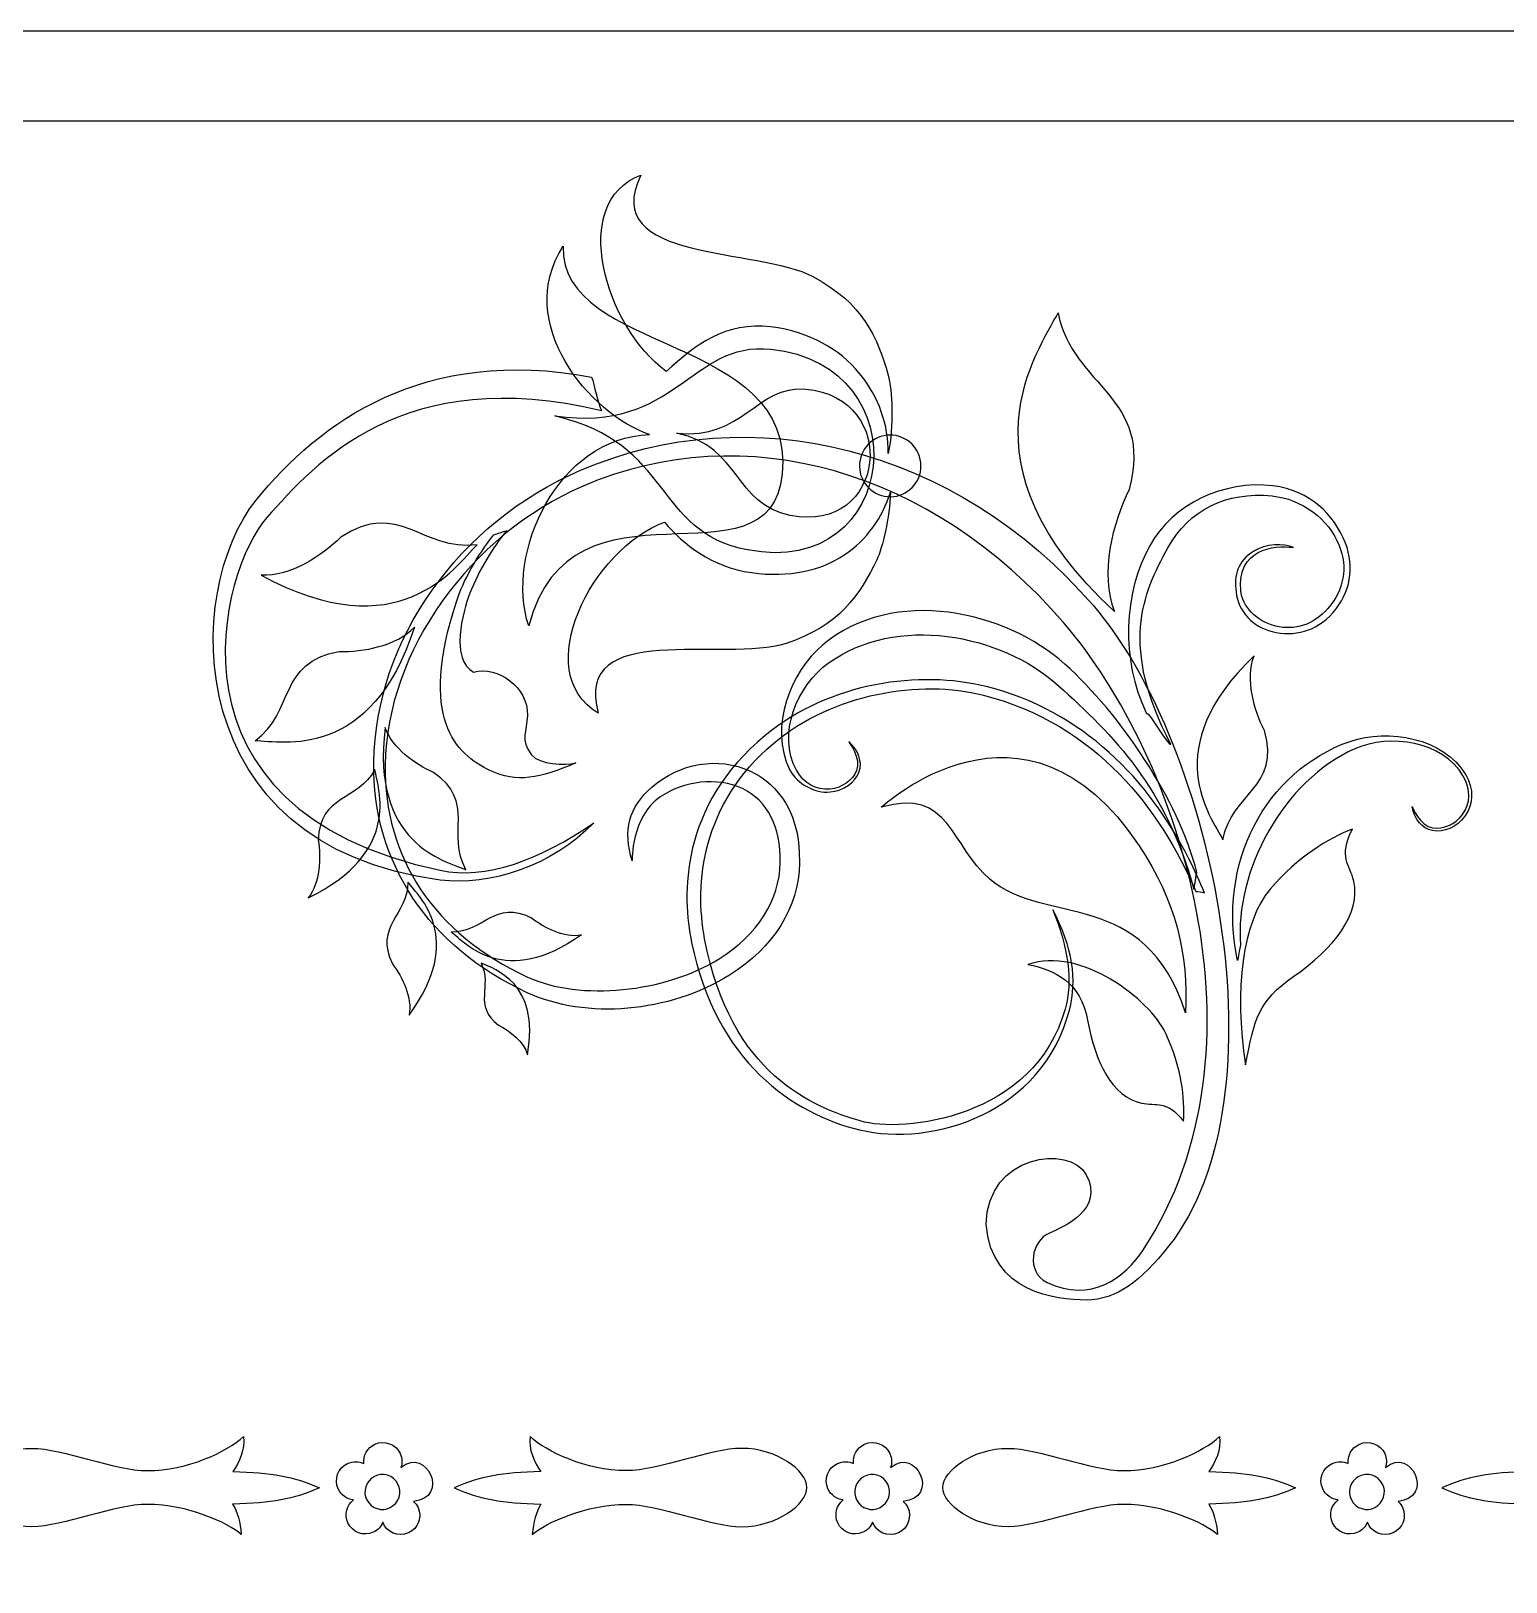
# Model space of a CAD drawing. Header units: millimetres. Extents: x -106 to 106, y -106 to 106.
# Drawn here: x -21.13 to 14.46, y 68.58 to 106.01 of the extents above; entities that cross this region are included whole.
import ezdxf

# ---------------------------------------------------------------- set-up
doc = ezdxf.new("R2010")
doc.units = ezdxf.units.MM
doc.header["$MEASUREMENT"] = 0
doc.layers.add('layer 1', color=7, linetype='Continuous')

msp = doc.modelspace()

# ---------------------------------------------------------------- linework, layer by layer
at = {"layer": 'layer 1', "color": 7}
for points, knots in [([(105.6569, -105.6569), (105.6569, -105.6569), (-106.0097, -105.6569), (-106.0097, -105.6569), (-106.0097, -105.6569), (-106.0097, -105.6569), (-106.0097, 106.0097), (-106.0097, 106.0097), (-106.0097, 106.0097), (-106.0097, 106.0097), (105.6569, 106.0097), (105.6569, 106.0097), (105.6569, 106.0097), (105.6569, 106.0097), (105.6569, -105.6569), (105.6569, -105.6569)], [0, 0, 0, 0, 0.2, 0.2, 0.2, 0.2, 0.4, 0.4, 0.4, 0.4, 0.6, 0.6, 0.6, 0.6, 1, 1, 1, 1]), ([(-3.0094, 95.3199), (-2.6742, 98.7021), (-8.365, 98.1907), (-8.2913, 100.8145), (-8.2913, 100.8145), (-9.4874, 98.9719), (-7.6694, 96.7722), (-6.2077, 96.2697), (-6.2077, 96.2697), (-8.4032, 96.2101), (-9.7068, 93.4211), (-9.1238, 91.6552), (-9.1238, 91.6552), (-8.103, 95.5841), (-3.3005, 92.3895), (-3.0094, 95.3199)], [0, 0, 0, 0, 0.2, 0.2, 0.2, 0.2, 0.4, 0.4, 0.4, 0.4, 0.6, 0.6, 0.6, 0.6, 1, 1, 1, 1]), ([(-2.4418, 97.3673), (-3.6118, 97.4719), (-3.9875, 96.1181), (-5.5452, 96.3073), (-5.5452, 96.3073), (-4.0006, 95.9655), (-4.1723, 94.5938), (-2.8117, 94.3193), (-2.8117, 94.3193), (-0.5031, 93.8538), (-0.1412, 97.1649), (-2.4418, 97.3673)], [0, 0, 0, 0, 0.25, 0.25, 0.25, 0.25, 0.5, 0.5, 0.5, 0.5, 1, 1, 1, 1]), ([(-12.3317, 70.4809), (-12.4815, 70.3028), (-12.7468, 70.2794), (-12.9253, 70.4289), (-12.9253, 70.4289), (-13.1034, 70.5786), (-13.1261, 70.8444), (-12.9766, 71.0227), (-12.9766, 71.0227), (-12.8269, 71.2008), (-12.5614, 71.2238), (-12.3833, 71.074), (-12.3833, 71.074), (-12.2052, 70.9245), (-12.182, 70.6589), (-12.3317, 70.4809)], [0, 0, 0, 0, 0.2, 0.2, 0.2, 0.2, 0.4, 0.4, 0.4, 0.4, 0.6, 0.6, 0.6, 0.6, 1, 1, 1, 1]), ([(-0.5135, 70.4809), (-0.6635, 70.3028), (-0.9289, 70.2794), (-1.1074, 70.4289), (-1.1074, 70.4289), (-1.2852, 70.5786), (-1.3084, 70.8444), (-1.1587, 71.0227), (-1.1587, 71.0227), (-1.009, 71.2008), (-0.7436, 71.2238), (-0.5651, 71.074), (-0.5651, 71.074), (-0.387, 70.9245), (-0.3639, 70.6589), (-0.5135, 70.4809)], [0, 0, 0, 0, 0.2, 0.2, 0.2, 0.2, 0.4, 0.4, 0.4, 0.4, 0.6, 0.6, 0.6, 0.6, 1, 1, 1, 1]), ([(11.4253, 70.4809), (11.2758, 70.3028), (11.0105, 70.2794), (10.832, 70.4289), (10.832, 70.4289), (10.6536, 70.5786), (10.6301, 70.8444), (10.78, 71.0227), (10.78, 71.0227), (10.9299, 71.2008), (11.1958, 71.2238), (11.3739, 71.074), (11.3739, 71.074), (11.5517, 70.9245), (11.5755, 70.6589), (11.4253, 70.4809)], [0, 0, 0, 0, 0.2, 0.2, 0.2, 0.2, 0.4, 0.4, 0.4, 0.4, 0.6, 0.6, 0.6, 0.6, 1, 1, 1, 1])]:
    msp.add_open_spline(points, degree=3, knots=knots, dxfattribs=at)
at = {"layer": 'layer 1', "color": 250}
for points, knots in [([(105.6569, 103.8427), (105.6569, 103.8427), (-106.0097, 103.8427), (-106.0097, 103.8427), (-106.0097, 103.8427), (-106.0097, 103.8427), (-106.0097, 106.0097), (-106.0097, 106.0097), (-106.0097, 106.0097), (-106.0097, 106.0097), (105.6569, 106.0097), (105.6569, 106.0097), (105.6569, 106.0097), (105.6569, 106.0097), (105.6569, 103.8427), (105.6569, 103.8427)], [0, 0, 0, 0, 0.2, 0.2, 0.2, 0.2, 0.4, 0.4, 0.4, 0.4, 0.6, 0.6, 0.6, 0.6, 1, 1, 1, 1]), ([(-5.8032, 97.7962), (-5.1171, 98.4301), (-4.3587, 99.0023), (-3.2809, 98.8692), (-3.2809, 98.8692), (-1.3816, 98.6349), (-0.4323, 97.1463), (-0.4461, 95.8163), (-0.4461, 95.8163), (-0.3093, 96.4762), (-0.3488, 97.3478), (-0.4483, 97.7067), (-0.4483, 97.7067), (-0.7028, 98.6261), (-1.0702, 99.4413), (-2.2522, 100.0791), (-2.2522, 100.0791), (-3.6044, 100.8067), (-7.4405, 100.4103), (-6.418, 102.5305), (-6.418, 102.5305), (-8.1554, 101.8892), (-7.2924, 98.8742), (-5.8032, 97.7962)], [0, 0, 0, 0, 0.1428571, 0.1428571, 0.1428571, 0.1428572, 0.2857143, 0.2857143, 0.2857143, 0.2857143, 0.4285714, 0.4285714, 0.4285714, 0.4285714, 0.5714286, 0.5714286, 0.5714286, 0.5714286, 0.7142857, 0.7142857, 0.7142857, 0.7142857, 1, 1, 1, 1]), ([(5.0112, 92.0005), (4.6432, 92.9121), (4.9691, 94.1367), (5.3626, 94.9466), (5.3626, 94.9466), (5.9662, 97.1968), (4.0045, 97.4028), (3.649, 99.2087), (3.649, 99.2087), (3.1736, 98.273), (1.131, 95.5748), (5.0112, 92.0005)], [0, 0, 0, 0, 0.25, 0.25, 0.25, 0.25, 0.5, 0.5, 0.5, 0.5, 1, 1, 1, 1]), ([(-3.2792, 98.3321), (-5.235, 98.5299), (-5.5402, 96.303), (-8.4923, 96.7196), (-8.4923, 96.7196), (-5.621, 96.0528), (-6.1238, 93.9272), (-3.8433, 93.4868), (-3.8433, 93.4868), (-0.1546, 92.7733), (0.3627, 97.9621), (-3.2792, 98.3321)], [0, 0, 0, 0, 0.25, 0.25, 0.25, 0.25, 0.5, 0.5, 0.5, 0.5, 1, 1, 1, 1]), ([(-15.6986, 94.6913), (-17.4673, 92.5068), (-17.5506, 86.3423), (-11.2594, 85.5191), (-11.2594, 85.5191), (-10.072, 85.3637), (-8.5254, 85.8719), (-7.5552, 86.9008), (-7.5552, 86.9008), (-8.8781, 85.9895), (-10.1635, 85.522), (-11.2594, 85.7542), (-11.2594, 85.7542), (-18.1973, 87.2241), (-16.5474, 93.0316), (-15.4395, 94.271), (-15.4395, 94.271), (-14.263, 95.5867), (-12.1496, 97.9919), (-7.3637, 96.8414), (-7.3637, 96.8414), (-7.4541, 97.0378), (-7.54, 97.4688), (-7.6048, 97.6583), (-7.6048, 97.6583), (-11.6599, 98.4158), (-14.1791, 96.5708), (-15.6986, 94.6913)], [0, 0, 0, 0, 0.125, 0.125, 0.125, 0.125, 0.25, 0.25, 0.25, 0.25, 0.375, 0.375, 0.375, 0.375, 0.5, 0.5, 0.5, 0.5, 0.625, 0.625, 0.625, 0.625, 0.75, 0.75, 0.75, 0.75, 1, 1, 1, 1]), ([(4.493, 92.1506), (1.182, 95.9889), (-3.7844, 97.1721), (-7.8729, 95.4086), (-7.8729, 95.4086), (-10.8155, 94.1408), (-12.8212, 91.3088), (-12.8612, 88.3582), (-12.8612, 88.3582), (-12.8943, 85.9337), (-11.5443, 83.9094), (-9.1575, 82.8007), (-9.1575, 82.8007), (-7.7361, 82.1427), (-5.7304, 82.3174), (-4.2781, 83.2266), (-4.2781, 83.2266), (-3.2097, 83.8911), (-2.6106, 84.8547), (-2.5908, 85.9363), (-2.5908, 85.9363), (-2.5607, 87.3631), (-3.3162, 87.9333), (-3.7699, 88.1443), (-3.7699, 88.1443), (-4.5552, 88.5163), (-5.4889, 88.3332), (-6.1519, 87.7612), (-6.1519, 87.7612), (-6.7098, 87.283), (-6.8481, 86.7183), (-6.629, 85.9844), (-6.629, 85.9844), (-6.629, 85.9844), (-6.6528, 87.0425), (-5.9498, 87.5242), (-5.9498, 87.5242), (-5.3841, 87.9119), (-4.5837, 88.0159), (-3.9654, 87.7253), (-3.9654, 87.7253), (-3.3632, 87.4408), (-3.0366, 86.8072), (-3.053, 85.9468), (-3.053, 85.9468), (-3.0725, 85.0266), (-3.5952, 84.1979), (-4.5271, 83.6205), (-4.5271, 83.6205), (-5.8309, 82.8049), (-7.8856, 82.594), (-9.1503, 83.179), (-9.1503, 83.179), (-11.3986, 84.2219), (-12.6188, 86.0429), (-12.5864, 88.3101), (-12.5864, 88.3101), (-12.5491, 91.0373), (-10.5468, 93.8473), (-7.8117, 95.0265), (-7.8117, 95.0265), (-3.915, 96.7046), (0.6001, 95.4188), (3.7771, 91.7378), (3.7771, 91.7378), (6.6097, 88.4568), (8.8773, 81.4472), (5.7126, 76.6054), (5.7126, 76.6054), (5.2613, 75.9154), (4.4428, 75.3003), (3.3837, 75.811), (3.3837, 75.811), (2.8594, 76.0644), (3.0082, 76.8192), (3.443, 77.0013), (3.443, 77.0013), (3.7958, 77.1492), (4.7714, 77.5747), (4.3297, 78.4019), (4.3297, 78.4019), (3.9274, 79.1548), (1.9444, 78.8966), (1.9123, 77.2181), (1.9123, 77.2181), (2.0408, 75.5547), (3.6049, 75.3842), (4.3311, 75.3845), (4.3311, 75.3845), (5.0587, 75.3852), (5.6589, 75.8505), (6.3183, 76.6847), (6.3183, 76.6847), (9.1529, 80.266), (7.4386, 88.7392), (4.493, 92.1506)], [0, 0, 0, 0, 0.04, 0.04, 0.04, 0.04, 0.08, 0.08, 0.08, 0.08, 0.12, 0.12, 0.12, 0.12, 0.16, 0.16, 0.16, 0.16, 0.2, 0.2, 0.2, 0.2, 0.24, 0.24, 0.24, 0.24, 0.28, 0.28, 0.28, 0.28, 0.32, 0.32, 0.32, 0.32, 0.36, 0.36, 0.36, 0.36, 0.4, 0.4, 0.4, 0.4, 0.44, 0.44, 0.44, 0.44, 0.48, 0.48, 0.48, 0.48, 0.52, 0.52, 0.52, 0.52, 0.56, 0.56, 0.56, 0.56, 0.6, 0.6, 0.6, 0.6, 0.64, 0.64, 0.64, 0.64, 0.68, 0.68, 0.68, 0.68, 0.72, 0.72, 0.72, 0.72, 0.76, 0.76, 0.76, 0.76, 0.8, 0.8, 0.8, 0.8, 0.84, 0.84, 0.84, 0.84, 0.88, 0.88, 0.88, 0.88, 0.92, 0.92, 0.92, 0.92, 1, 1, 1, 1]), ([(-0.335, 96.2547), (0.0732, 96.2187), (0.3755, 95.858), (0.3396, 95.4484), (0.3396, 95.4484), (0.3031, 95.0405), (-0.0566, 94.7375), (-0.4649, 94.7738), (-0.4649, 94.7738), (-0.8726, 94.8097), (-1.1749, 95.1712), (-1.1391, 95.5791), (-1.1391, 95.5791), (-1.1027, 95.9881), (-0.7429, 96.2905), (-0.335, 96.2547)], [0, 0, 0, 0, 0.2, 0.2, 0.2, 0.2, 0.4, 0.4, 0.4, 0.4, 0.6, 0.6, 0.6, 0.6, 1, 1, 1, 1]), ([(8.8352, 95.0326), (9.7379, 94.9197), (10.3035, 94.3511), (10.5826, 93.6519), (10.5826, 93.6519), (10.8134, 93.0685), (10.7046, 92.4555), (10.2829, 91.9721), (10.2829, 91.9721), (9.8888, 91.5177), (9.3361, 91.3868), (8.8173, 91.517), (8.8173, 91.517), (8.3433, 91.6376), (8.005, 91.989), (7.9437, 92.476), (7.9437, 92.476), (7.8941, 92.8808), (7.9767, 93.2096), (8.3729, 93.4575), (8.3729, 93.4575), (8.6547, 93.6349), (9.0984, 93.6519), (9.3313, 93.5462), (9.3313, 93.5462), (8.8435, 93.616), (7.9602, 93.4919), (8.058, 92.5075), (8.058, 92.5075), (8.0959, 92.1251), (8.4322, 91.7625), (8.9021, 91.6474), (8.9021, 91.6474), (9.3582, 91.537), (9.8116, 91.672), (10.1623, 92.077), (10.1623, 92.077), (10.5474, 92.5208), (10.6446, 93.0592), (10.4324, 93.5932), (10.4324, 93.5932), (10.1768, 94.2379), (9.5263, 94.7187), (8.8153, 94.79), (8.8153, 94.79), (7.7039, 94.9017), (6.8116, 94.4576), (6.3024, 93.5388), (6.3024, 93.5388), (5.6761, 92.4083), (5.1387, 91.167), (6.3741, 88.7882), (6.3741, 88.7882), (6.2879, 88.7689), (5.86, 89.5652), (5.7788, 89.5563), (5.7788, 89.5563), (5.1538, 90.8439), (5.2296, 92.4491), (5.8697, 93.6029), (5.8697, 93.6029), (6.4092, 94.5816), (7.6577, 95.18), (8.8352, 95.0326)], [0, 0, 0, 0, 0.0588235, 0.0588235, 0.0588235, 0.0588235, 0.1176471, 0.1176471, 0.1176471, 0.1176471, 0.1764706, 0.1764706, 0.1764706, 0.1764706, 0.2352941, 0.2352941, 0.2352941, 0.2352941, 0.2941176, 0.2941176, 0.2941176, 0.2941177, 0.3529412, 0.3529412, 0.3529412, 0.3529412, 0.4117647, 0.4117647, 0.4117647, 0.4117647, 0.4705882, 0.4705882, 0.4705882, 0.4705882, 0.5294118, 0.5294118, 0.5294118, 0.5294118, 0.5882353, 0.5882353, 0.5882353, 0.5882353, 0.6470588, 0.6470588, 0.6470588, 0.6470588, 0.7058824, 0.7058824, 0.7058824, 0.7058824, 0.7647059, 0.7647059, 0.7647059, 0.7647059, 0.8235294, 0.8235294, 0.8235294, 0.8235294, 0.8823529, 0.8823529, 0.8823529, 0.882353, 1, 1, 1, 1]), ([(-15.5763, 92.8778), (-14.8705, 92.8398), (-14.1167, 93.3429), (-13.6574, 93.7939), (-13.6574, 93.7939), (-12.2666, 94.723), (-11.6781, 93.4382), (-10.3704, 93.6111), (-10.3704, 93.6111), (-10.8966, 93.0737), (-12.256, 91.0688), (-15.5763, 92.8778)], [0, 0, 0, 0, 0.25, 0.25, 0.25, 0.25, 0.5, 0.5, 0.5, 0.5, 1, 1, 1, 1]), ([(-3.7451, 92.9397), (-4.7139, 93.0761), (-5.3919, 93.6206), (-5.843, 94.1537), (-5.843, 94.1537), (-7.5855, 93.5334), (-9.1177, 90.5269), (-7.4436, 89.5481), (-7.4436, 89.5481), (-8.0797, 91.8143), (-4.372, 90.7503), (-2.9147, 91.2302), (-2.9147, 91.2302), (-1.6393, 91.6509), (-1.1356, 92.3881), (-0.7248, 93.2497), (-0.7248, 93.2497), (-0.5825, 93.5476), (-0.4168, 94.2538), (-0.3953, 94.8793), (-0.3953, 94.8793), (-0.7732, 93.6754), (-1.896, 92.6794), (-3.7451, 92.9397)], [0, 0, 0, 0, 0.1428571, 0.1428571, 0.1428571, 0.1428572, 0.2857143, 0.2857143, 0.2857143, 0.2857143, 0.4285714, 0.4285714, 0.4285714, 0.4285714, 0.5714286, 0.5714286, 0.5714286, 0.5714286, 0.7142857, 0.7142857, 0.7142857, 0.7142857, 1, 1, 1, 1]), ([(-9.058, 88.5427), (-9.3396, 88.9153), (-9.1694, 89.0968), (-9.1541, 89.4913), (-9.1541, 89.4913), (-9.1267, 90.1719), (-9.8729, 90.6954), (-10.4522, 90.5393), (-10.4522, 90.5393), (-11.0155, 90.8271), (-10.7254, 91.9893), (-10.5407, 92.4456), (-10.5407, 92.4456), (-10.3032, 93.032), (-9.9973, 93.5429), (-9.6545, 93.9561), (-9.6545, 93.9561), (-9.7585, 93.9174), (-9.8639, 93.8841), (-9.9668, 93.8516), (-9.9668, 93.8516), (-10.3792, 93.3309), (-10.7023, 92.7443), (-10.8685, 92.2336), (-10.8685, 92.2336), (-11.7825, 89.4217), (-10.8904, 88.5596), (-10.0621, 88.166), (-10.0621, 88.166), (-9.3987, 87.8514), (-8.865, 87.9782), (-7.9869, 88.3458), (-7.9869, 88.3458), (-8.2325, 88.2795), (-8.8761, 88.3021), (-9.058, 88.5427)], [0, 0, 0, 0, 0.1, 0.1, 0.1, 0.1, 0.2, 0.2, 0.2, 0.2, 0.3, 0.3, 0.3, 0.3, 0.4, 0.4, 0.4, 0.4, 0.5, 0.5, 0.5, 0.5, 0.6, 0.6, 0.6, 0.6, 0.7, 0.7, 0.7, 0.7, 0.8, 0.8, 0.8, 0.8, 1, 1, 1, 1]), ([(-2.8222, 88.1723), (-3.3513, 89.2307), (-2.776, 90.5646), (-2.0364, 91.1875), (-2.0364, 91.1875), (-0.3086, 92.6398), (2.3998, 92.0037), (3.8144, 90.73), (3.8144, 90.73), (5.1586, 89.5183), (6.5415, 87.4806), (7.0004, 85.7), (7.0004, 85.7), (6.9776, 85.691), (6.9466, 85.3064), (6.9239, 85.2979), (6.9239, 85.2979), (6.2721, 87.7304), (4.9891, 89.0116), (3.6545, 90.2143), (3.6545, 90.2143), (2.2579, 91.4701), (-0.2573, 91.9356), (-1.8937, 90.7553), (-1.8937, 90.7553), (-2.6518, 90.208), (-3.1417, 89.0369), (-2.6601, 88.1675), (-2.6601, 88.1675), (-2.4806, 87.8476), (-2.1895, 87.6828), (-1.8562, 87.713), (-1.8562, 87.713), (-1.5594, 87.7402), (-1.3101, 87.9303), (-1.215, 88.1624), (-1.215, 88.1624), (-1.0944, 88.4552), (-1.4021, 88.86), (-1.4021, 88.86), (-1.4021, 88.86), (-1.1572, 88.6371), (-1.0693, 88.3804), (-1.1503, 88.1405), (-1.1503, 88.1405), (-1.2405, 87.8776), (-1.527, 87.6742), (-1.8503, 87.6458), (-1.8503, 87.6458), (-2.2107, 87.6115), (-2.632, 87.8285), (-2.8222, 88.1723)], [0, 0, 0, 0, 0.0714286, 0.0714286, 0.0714286, 0.0714286, 0.1428571, 0.1428571, 0.1428571, 0.1428572, 0.2142857, 0.2142857, 0.2142857, 0.2142857, 0.2857143, 0.2857143, 0.2857143, 0.2857143, 0.3571429, 0.3571429, 0.3571429, 0.3571429, 0.4285714, 0.4285714, 0.4285714, 0.4285714, 0.5, 0.5, 0.5, 0.5, 0.5714286, 0.5714286, 0.5714286, 0.5714286, 0.6428571, 0.6428571, 0.6428571, 0.6428572, 0.7142857, 0.7142857, 0.7142857, 0.7142857, 0.7857143, 0.7857143, 0.7857143, 0.7857143, 0.8571429, 0.8571429, 0.8571429, 0.8571429, 1, 1, 1, 1]), ([(-11.881, 91.6242), (-12.3156, 91.1625), (-13.121, 91.024), (-13.6973, 91.0338), (-13.6973, 91.0338), (-15.1785, 90.778), (-14.7661, 89.5766), (-15.7263, 88.8796), (-15.7263, 88.8796), (-15.0535, 88.8547), (-12.9218, 88.3908), (-11.881, 91.6242)], [0, 0, 0, 0, 0.25, 0.25, 0.25, 0.25, 0.5, 0.5, 0.5, 0.5, 1, 1, 1, 1]), ([(-5.1938, 84.0141), (-5.4241, 85.135), (-5.488, 87.3068), (-3.4159, 89.0119), (-3.4159, 89.0119), (-1.8436, 90.305), (0.3245, 90.5825), (1.9127, 90.1896), (1.9127, 90.1896), (4.2384, 89.6162), (5.867, 87.9138), (6.8068, 86.0303), (6.8068, 86.0303), (6.9487, 85.7449), (7.0713, 85.4729), (7.1812, 85.2102), (7.1812, 85.2102), (7.1137, 85.2318), (7.0434, 85.2421), (6.9721, 85.2438), (6.9721, 85.2438), (6.1281, 87.2082), (4.5802, 89.2843), (1.8472, 89.9821), (1.8472, 89.9821), (0.3224, 90.3714), (-1.7747, 90.0315), (-3.2199, 88.8143), (-3.2199, 88.8143), (-4.9509, 87.3557), (-5.1278, 85.4414), (-4.8784, 84.1018), (-4.8784, 84.1018), (-4.267, 80.8267), (-2.2399, 80.033), (-1.126, 79.7053), (-1.126, 79.7053), (-0.0976, 79.4029), (3.0799, 79.7665), (3.8185, 82.3996), (3.8185, 82.3996), (4.0145, 83.0948), (3.8936, 83.8689), (3.525, 84.8039), (3.525, 84.8039), (4.0004, 83.8842), (4.1158, 83.1272), (3.9225, 82.3798), (3.9225, 82.3798), (3.2811, 79.8979), (0.6173, 79.0659), (-1.1443, 79.4916), (-1.1443, 79.4916), (-2.739, 79.8757), (-4.6023, 81.1254), (-5.1938, 84.0141)], [0, 0, 0, 0, 0.0666667, 0.0666667, 0.0666667, 0.0666667, 0.1333333, 0.1333333, 0.1333333, 0.1333333, 0.2, 0.2, 0.2, 0.2, 0.2666667, 0.2666667, 0.2666667, 0.2666667, 0.3333333, 0.3333333, 0.3333333, 0.3333333, 0.4, 0.4, 0.4, 0.4, 0.4666667, 0.4666667, 0.4666667, 0.4666667, 0.5333333, 0.5333333, 0.5333333, 0.5333333, 0.6, 0.6, 0.6, 0.6, 0.6666667, 0.6666667, 0.6666667, 0.6666667, 0.7333333, 0.7333333, 0.7333333, 0.7333333, 0.8, 0.8, 0.8, 0.8, 0.8666667, 0.8666667, 0.8666667, 0.8666667, 1, 1, 1, 1]), ([(8.3784, 90.929), (8.1645, 90.3632), (8.3802, 89.6182), (8.6289, 89.1268), (8.6289, 89.1268), (9.0268, 87.752), (7.8265, 87.6044), (7.6295, 86.4941), (7.6295, 86.4941), (7.327, 87.0618), (6.044, 88.6891), (8.3784, 90.929)], [0, 0, 0, 0, 0.25, 0.25, 0.25, 0.25, 0.5, 0.5, 0.5, 0.5, 1, 1, 1, 1]), ([(5.6051, 86.3466), (2.8442, 90.5197), (-0.6168, 87.2749), (-0.6168, 87.2749), (-0.6168, 87.2749), (1.0376, 87.7732), (1.0741, 86.3249), (2.0043, 85.5398), (2.0043, 85.5398), (3.3775, 84.38), (5.7105, 85.3727), (6.7269, 82.3186), (6.7269, 82.3186), (6.7958, 83.7232), (6.5008, 84.9942), (5.6051, 86.3466)], [0, 0, 0, 0, 0.2, 0.2, 0.2, 0.2, 0.4, 0.4, 0.4, 0.4, 0.6, 0.6, 0.6, 0.6, 1, 1, 1, 1]), ([(-12.5864, 89.2035), (-12.4211, 88.7013), (-11.8609, 88.3127), (-11.4175, 88.1164), (-11.4175, 88.1164), (-10.3843, 87.4025), (-11.1205, 86.6365), (-10.6379, 85.7698), (-10.6379, 85.7698), (-11.1581, 85.9887), (-12.9354, 86.3847), (-12.5864, 89.2035)], [0, 0, 0, 0, 0.25, 0.25, 0.25, 0.25, 0.5, 0.5, 0.5, 0.5, 1, 1, 1, 1]), ([(13.4858, 88.0585), (12.9683, 88.9468), (11.6106, 89.1859), (10.6984, 88.8672), (10.6984, 88.8672), (8.6389, 88.1467), (7.4817, 85.9141), (7.9815, 83.5752), (7.9815, 83.5752), (8.0146, 83.7516), (8.0256, 83.8618), (8.0528, 83.9509), (8.0528, 83.9509), (7.9009, 85.726), (9.0991, 87.9389), (10.8106, 88.6846), (10.8106, 88.6846), (11.6685, 89.0582), (12.9263, 88.8815), (13.4283, 88.024), (13.4283, 88.024), (13.6119, 87.7072), (13.6053, 87.3724), (13.4096, 87.1013), (13.4096, 87.1013), (13.2346, 86.8601), (12.9446, 86.7419), (12.6958, 86.7786), (12.6958, 86.7786), (12.3816, 86.8245), (12.1911, 87.2952), (12.1911, 87.2952), (12.1911, 87.2952), (12.2576, 86.9712), (12.434, 86.7643), (12.6814, 86.7128), (12.6814, 86.7128), (12.9542, 86.6551), (13.2753, 86.7985), (13.4644, 87.0611), (13.4644, 87.0611), (13.6777, 87.3545), (13.6849, 87.719), (13.4858, 88.0585)], [0, 0, 0, 0, 0.0833333, 0.0833333, 0.0833333, 0.0833333, 0.1666667, 0.1666667, 0.1666667, 0.1666667, 0.25, 0.25, 0.25, 0.25, 0.3333333, 0.3333333, 0.3333333, 0.3333333, 0.4166667, 0.4166667, 0.4166667, 0.4166667, 0.5, 0.5, 0.5, 0.5, 0.5833333, 0.5833333, 0.5833333, 0.5833333, 0.6666667, 0.6666667, 0.6666667, 0.6666667, 0.75, 0.75, 0.75, 0.75, 0.8333333, 0.8333333, 0.8333333, 0.8333333, 1, 1, 1, 1]), ([(-14.4428, 85.0922), (-14.1505, 85.4562), (-14.1326, 86.0564), (-14.2006, 86.4812), (-14.2006, 86.4812), (-14.1676, 87.5917), (-13.2457, 87.4146), (-12.8369, 88.1892), (-12.8369, 88.1892), (-12.7482, 87.6973), (-12.1868, 86.1907), (-14.4428, 85.0922)], [0, 0, 0, 0, 0.25, 0.25, 0.25, 0.25, 0.5, 0.5, 0.5, 0.5, 1, 1, 1, 1]), ([(10.7848, 85.4928), (10.9629, 84.7025), (10.2946, 83.8617), (9.3368, 83.1971), (9.3368, 83.1971), (8.4639, 82.5865), (8.3943, 82.1686), (8.1731, 81.0605), (8.1731, 81.0605), (7.8892, 82.8755), (8.1008, 84.5144), (8.7691, 85.3009), (8.7691, 85.3009), (9.4347, 86.0862), (10.1843, 86.5285), (10.7517, 86.7487), (10.7517, 86.7487), (10.4048, 86.0627), (10.6928, 85.9055), (10.7848, 85.4928)], [0, 0, 0, 0, 0.1666667, 0.1666667, 0.1666667, 0.1666667, 0.3333333, 0.3333333, 0.3333333, 0.3333333, 0.5, 0.5, 0.5, 0.5, 0.6666667, 0.6666667, 0.6666667, 0.6666667, 1, 1, 1, 1]), ([(-12.0085, 82.2623), (-11.9279, 82.6846), (-12.1739, 83.1808), (-12.4112, 83.4949), (-12.4112, 83.4949), (-12.8643, 84.41), (-12.0378, 84.6661), (-12.0406, 85.4699), (-12.0406, 85.4699), (-11.7567, 85.1109), (-10.6503, 84.1271), (-12.0085, 82.2623)], [0, 0, 0, 0, 0.25, 0.25, 0.25, 0.25, 0.5, 0.5, 0.5, 0.5, 1, 1, 1, 1]), ([(-7.8496, 84.1972), (-8.2651, 84.1232), (-8.7495, 84.3704), (-9.0539, 84.6079), (-9.0539, 84.6079), (-9.9449, 85.0619), (-10.2045, 84.2561), (-10.995, 84.2685), (-10.995, 84.2685), (-10.6457, 83.9862), (-9.6948, 82.8879), (-7.8496, 84.1972)], [0, 0, 0, 0, 0.25, 0.25, 0.25, 0.25, 0.5, 0.5, 0.5, 0.5, 1, 1, 1, 1]), ([(5.6616, 80.1353), (4.9657, 80.2844), (4.5385, 81.1273), (4.3607, 82.1364), (4.3607, 82.1364), (4.194, 83.0586), (3.5815, 83.3503), (2.9242, 83.4798), (2.9242, 83.4798), (4.1882, 83.9332), (5.867, 82.6393), (6.2493, 81.8167), (6.2493, 81.8167), (6.6325, 80.9971), (6.7096, 80.2347), (6.6772, 79.7008), (6.6772, 79.7008), (6.2563, 80.2298), (6.0254, 80.0573), (5.6616, 80.1353)], [0, 0, 0, 0, 0.1666667, 0.1666667, 0.1666667, 0.1666667, 0.3333333, 0.3333333, 0.3333333, 0.3333333, 0.5, 0.5, 0.5, 0.5, 0.6666667, 0.6666667, 0.6666667, 0.6666667, 1, 1, 1, 1]), ([(-9.1508, 81.3021), (-9.2407, 81.6217), (-9.5809, 81.8833), (-9.8529, 82.0179), (-9.8529, 82.0179), (-10.4796, 82.4981), (-9.9954, 82.957), (-10.2722, 83.5165), (-10.2722, 83.5165), (-9.9523, 83.3626), (-8.8483, 83.0607), (-9.1508, 81.3021)], [0, 0, 0, 0, 0.25, 0.25, 0.25, 0.25, 0.5, 0.5, 0.5, 0.5, 1, 1, 1, 1]), ([(-12.0221, 69.7661), (-11.7909, 69.8716), (-11.6888, 70.1443), (-11.7942, 70.3758), (-11.7942, 70.3758), (-11.8209, 70.4344), (-11.8583, 70.4847), (-11.9027, 70.5257), (-11.9027, 70.5257), (-11.4799, 70.5559), (-11.3631, 70.8911), (-11.4937, 71.177), (-11.4937, 71.177), (-11.5994, 71.4085), (-11.8754, 71.6088), (-12.208, 71.3394), (-12.208, 71.3394), (-12.1723, 71.4464), (-12.1754, 71.5658), (-12.2261, 71.6764), (-12.2261, 71.6764), (-12.3315, 71.9077), (-12.6043, 72.0097), (-12.8359, 71.9044), (-12.8359, 71.9044), (-13.0214, 71.8197), (-13.1239, 71.6275), (-13.103, 71.4352), (-13.103, 71.4352), (-13.2212, 71.4922), (-13.3638, 71.4983), (-13.4932, 71.439), (-13.4932, 71.439), (-13.7249, 71.3338), (-13.8268, 71.0604), (-13.7212, 70.8287), (-13.7212, 70.8287), (-13.6517, 70.6745), (-13.507, 70.5781), (-13.3499, 70.5619), (-13.3499, 70.5619), (-13.5145, 70.4337), (-13.5764, 70.2053), (-13.4863, 70.0076), (-13.4863, 70.0076), (-13.3805, 69.7757), (-13.1075, 69.6737), (-12.876, 69.7791), (-12.876, 69.7791), (-12.7668, 69.8291), (-12.6862, 69.9161), (-12.6428, 70.0191), (-12.6428, 70.0191), (-12.553, 69.7805), (-12.275, 69.6503), (-12.0221, 69.7661)], [0, 0, 0, 0, 0.0666667, 0.0666667, 0.0666667, 0.0666667, 0.1333333, 0.1333333, 0.1333333, 0.1333333, 0.2, 0.2, 0.2, 0.2, 0.2666667, 0.2666667, 0.2666667, 0.2666667, 0.3333333, 0.3333333, 0.3333333, 0.3333333, 0.4, 0.4, 0.4, 0.4, 0.4666667, 0.4666667, 0.4666667, 0.4666667, 0.5333333, 0.5333333, 0.5333333, 0.5333333, 0.6, 0.6, 0.6, 0.6, 0.6666667, 0.6666667, 0.6666667, 0.6666667, 0.7333333, 0.7333333, 0.7333333, 0.7333333, 0.8, 0.8, 0.8, 0.8, 0.8666667, 0.8666667, 0.8666667, 0.8666667, 1, 1, 1, 1]), ([(-0.2042, 69.7661), (0.0268, 69.8716), (0.1291, 70.1443), (0.0244, 70.3758), (0.0244, 70.3758), (-0.0027, 70.4344), (-0.0404, 70.4847), (-0.0849, 70.5257), (-0.0849, 70.5257), (0.3386, 70.5559), (0.4547, 70.8911), (0.3245, 71.177), (0.3245, 71.177), (0.2184, 71.4085), (-0.0573, 71.6088), (-0.3901, 71.3394), (-0.3901, 71.3394), (-0.3545, 71.4464), (-0.3576, 71.5658), (-0.4078, 71.6764), (-0.4078, 71.6764), (-0.5131, 71.9077), (-0.7861, 72.0097), (-1.0183, 71.9044), (-1.0183, 71.9044), (-1.2035, 71.8197), (-1.3058, 71.6275), (-1.2848, 71.4352), (-1.2848, 71.4352), (-1.4033, 71.4922), (-1.5458, 71.4983), (-1.6753, 71.439), (-1.6753, 71.439), (-1.907, 71.3338), (-2.0086, 71.0604), (-1.9034, 70.8287), (-1.9034, 70.8287), (-1.8331, 70.6745), (-1.6889, 70.5781), (-1.5318, 70.5619), (-1.5318, 70.5619), (-1.6961, 70.4337), (-1.7585, 70.2053), (-1.6681, 70.0076), (-1.6681, 70.0076), (-1.5626, 69.7757), (-1.2896, 69.6737), (-1.0583, 69.7791), (-1.0583, 69.7791), (-0.9486, 69.8291), (-0.8683, 69.9161), (-0.8249, 70.0191), (-0.8249, 70.0191), (-0.7351, 69.7805), (-0.4571, 69.6503), (-0.2042, 69.7661)], [0, 0, 0, 0, 0.0666667, 0.0666667, 0.0666667, 0.0666667, 0.1333333, 0.1333333, 0.1333333, 0.1333333, 0.2, 0.2, 0.2, 0.2, 0.2666667, 0.2666667, 0.2666667, 0.2666667, 0.3333333, 0.3333333, 0.3333333, 0.3333333, 0.4, 0.4, 0.4, 0.4, 0.4666667, 0.4666667, 0.4666667, 0.4666667, 0.5333333, 0.5333333, 0.5333333, 0.5333333, 0.6, 0.6, 0.6, 0.6, 0.6666667, 0.6666667, 0.6666667, 0.6666667, 0.7333333, 0.7333333, 0.7333333, 0.7333333, 0.8, 0.8, 0.8, 0.8, 0.8666667, 0.8666667, 0.8666667, 0.8666667, 1, 1, 1, 1]), ([(11.7346, 69.7661), (11.9658, 69.8716), (12.0688, 70.1443), (11.963, 70.3758), (11.963, 70.3758), (11.9365, 70.4344), (11.899, 70.4847), (11.8542, 70.5257), (11.8542, 70.5257), (12.2783, 70.5559), (12.3937, 70.8911), (12.2631, 71.177), (12.2631, 71.177), (12.1577, 71.4085), (11.8818, 71.6088), (11.5489, 71.3394), (11.5489, 71.3394), (11.5844, 71.4464), (11.5813, 71.5658), (11.531, 71.6764), (11.531, 71.6764), (11.4253, 71.9077), (11.1524, 72.0097), (10.9209, 71.9044), (10.9209, 71.9044), (10.7352, 71.8197), (10.6332, 71.6275), (10.6536, 71.4352), (10.6536, 71.4352), (10.5354, 71.4922), (10.3928, 71.4983), (10.2636, 71.439), (10.2636, 71.439), (10.0328, 71.3338), (9.9301, 71.0604), (10.0352, 70.8287), (10.0352, 70.8287), (10.1054, 70.6745), (10.2494, 70.5781), (10.4069, 70.5619), (10.4069, 70.5619), (10.2426, 70.4337), (10.1802, 70.2053), (10.2708, 70.0076), (10.2708, 70.0076), (10.3759, 69.7757), (10.6494, 69.6737), (10.8803, 69.7791), (10.8803, 69.7791), (10.9901, 69.8291), (11.0708, 69.9161), (11.1138, 70.0191), (11.1138, 70.0191), (11.2037, 69.7805), (11.4818, 69.6503), (11.7346, 69.7661)], [0, 0, 0, 0, 0.0666667, 0.0666667, 0.0666667, 0.0666667, 0.1333333, 0.1333333, 0.1333333, 0.1333333, 0.2, 0.2, 0.2, 0.2, 0.2666667, 0.2666667, 0.2666667, 0.2666667, 0.3333333, 0.3333333, 0.3333333, 0.3333333, 0.4, 0.4, 0.4, 0.4, 0.4666667, 0.4666667, 0.4666667, 0.4666667, 0.5333333, 0.5333333, 0.5333333, 0.5333333, 0.6, 0.6, 0.6, 0.6, 0.6666667, 0.6666667, 0.6666667, 0.6666667, 0.7333333, 0.7333333, 0.7333333, 0.7333333, 0.8, 0.8, 0.8, 0.8, 0.8666667, 0.8666667, 0.8666667, 0.8666667, 1, 1, 1, 1])]:
    msp.add_open_spline(points, degree=3, knots=knots, dxfattribs=at)
at = {"layer": 'layer 1'}
for points in [[(-14.1714, 70.8515), (-14.8004, 71.1269), (-15.3289, 71.2257), (-16.2667, 71.2428), (-16.2667, 71.2428), (-16.1032, 71.4633), (-15.9643, 71.782), (-16.0052, 72.0887), (-16.0052, 72.0887), (-16.3998, 71.7236), (-17.3649, 71.2664), (-18.3232, 71.2664), (-18.3232, 71.2664), (-19.1197, 71.2664), (-20.36, 71.8043), (-21.111, 71.8043), (-21.111, 71.8043), (-21.9528, 71.8043), (-22.6814, 71.2769), (-22.6814, 70.8597), (-22.6814, 70.8597), (-22.6814, 70.4425), (-21.9528, 69.9139), (-21.111, 69.9139), (-21.111, 69.9139), (-20.36, 69.9139), (-19.1197, 70.4527), (-18.3232, 70.4527), (-18.3232, 70.4527), (-17.3649, 70.4527), (-16.3779, 70.011), (-16.058, 69.7233), (-16.058, 69.7233), (-16.0811, 70.0287), (-16.1512, 70.2728), (-16.2681, 70.4599), (-16.2681, 70.4599), (-15.3298, 70.4766), (-14.801, 70.5756), (-14.1714, 70.8515)], [(-10.9236, 70.8515), (-10.2944, 71.1269), (-9.7663, 71.2257), (-8.8284, 71.2428), (-8.8284, 71.2428), (-8.9918, 71.4633), (-9.1308, 71.782), (-9.0902, 72.0887), (-9.0902, 72.0887), (-8.6954, 71.7236), (-7.7302, 71.2664), (-6.772, 71.2664), (-6.772, 71.2664), (-5.9755, 71.2664), (-4.7351, 71.8043), (-3.9839, 71.8043), (-3.9839, 71.8043), (-3.1424, 71.8043), (-2.4134, 71.2769), (-2.4134, 70.8597), (-2.4134, 70.8597), (-2.4134, 70.4425), (-3.1424, 69.9139), (-3.9839, 69.9139), (-3.9839, 69.9139), (-4.7351, 69.9139), (-5.9755, 70.4527), (-6.772, 70.4527), (-6.772, 70.4527), (-7.7302, 70.4527), (-8.7171, 70.011), (-9.0368, 69.7233), (-9.0368, 69.7233), (-9.0141, 70.0287), (-8.9439, 70.2728), (-8.8275, 70.4599), (-8.8275, 70.4599), (-9.7659, 70.4766), (-10.2943, 70.5756), (-10.9236, 70.8515)], [(9.3827, 70.8515), (8.7532, 71.1269), (8.2248, 71.2257), (7.2874, 71.2428), (7.2874, 71.2428), (7.4503, 71.4633), (7.5892, 71.782), (7.5485, 72.0887), (7.5485, 72.0887), (7.1537, 71.7236), (6.189, 71.2664), (5.231, 71.2664), (5.231, 71.2664), (4.4345, 71.2664), (3.1939, 71.8043), (2.4422, 71.8043), (2.4422, 71.8043), (1.6012, 71.8043), (0.8723, 71.2769), (0.8723, 70.8597), (0.8723, 70.8597), (0.8723, 70.4425), (1.6012, 69.9139), (2.4422, 69.9139), (2.4422, 69.9139), (3.1939, 69.9139), (4.4345, 70.4527), (5.231, 70.4527), (5.231, 70.4527), (6.189, 70.4527), (7.1761, 70.011), (7.4961, 69.7233), (7.4961, 69.7233), (7.4727, 70.0287), (7.4031, 70.2728), (7.2856, 70.4599), (7.2856, 70.4599), (8.2244, 70.4766), (8.7529, 70.5756), (9.3827, 70.8515)], [(12.908, 70.8515), (13.5371, 71.1269), (14.0652, 71.2257), (15.0026, 71.2428), (15.0026, 71.2428), (14.8397, 71.4633), (14.7005, 71.782), (14.7412, 72.0887), (14.7412, 72.0887), (15.136, 71.7236), (16.1013, 71.2664), (17.0587, 71.2664), (17.0587, 71.2664), (17.8548, 71.2664), (19.0964, 71.8043), (19.8472, 71.8043), (19.8472, 71.8043), (20.6881, 71.8043), (21.4185, 71.2769), (21.4185, 70.8597), (21.4185, 70.8597), (21.4185, 70.4425), (20.6881, 69.9139), (19.8472, 69.9139), (19.8472, 69.9139), (19.0964, 69.9139), (17.8548, 70.4527), (17.0587, 70.4527), (17.0587, 70.4527), (16.1013, 70.4527), (15.1143, 70.011), (14.7939, 69.7233), (14.7939, 69.7233), (14.8173, 70.0287), (14.8872, 70.2728), (15.0044, 70.4599), (15.0044, 70.4599), (14.0656, 70.4766), (13.5371, 70.5756), (12.908, 70.8515)]]:
    msp.add_open_spline(points, degree=3, knots=[0, 0, 0, 0, 0.0909091, 0.0909091, 0.0909091, 0.0909091, 0.1818182, 0.1818182, 0.1818182, 0.1818182, 0.2727273, 0.2727273, 0.2727273, 0.2727273, 0.3636364, 0.3636364, 0.3636364, 0.3636364, 0.4545455, 0.4545455, 0.4545455, 0.4545455, 0.5454545, 0.5454545, 0.5454545, 0.5454546, 0.6363636, 0.6363636, 0.6363636, 0.6363636, 0.7272727, 0.7272727, 0.7272727, 0.7272727, 0.8181818, 0.8181818, 0.8181818, 0.8181818, 1, 1, 1, 1], dxfattribs=at)

doc.saveas('drawing.dxf')
